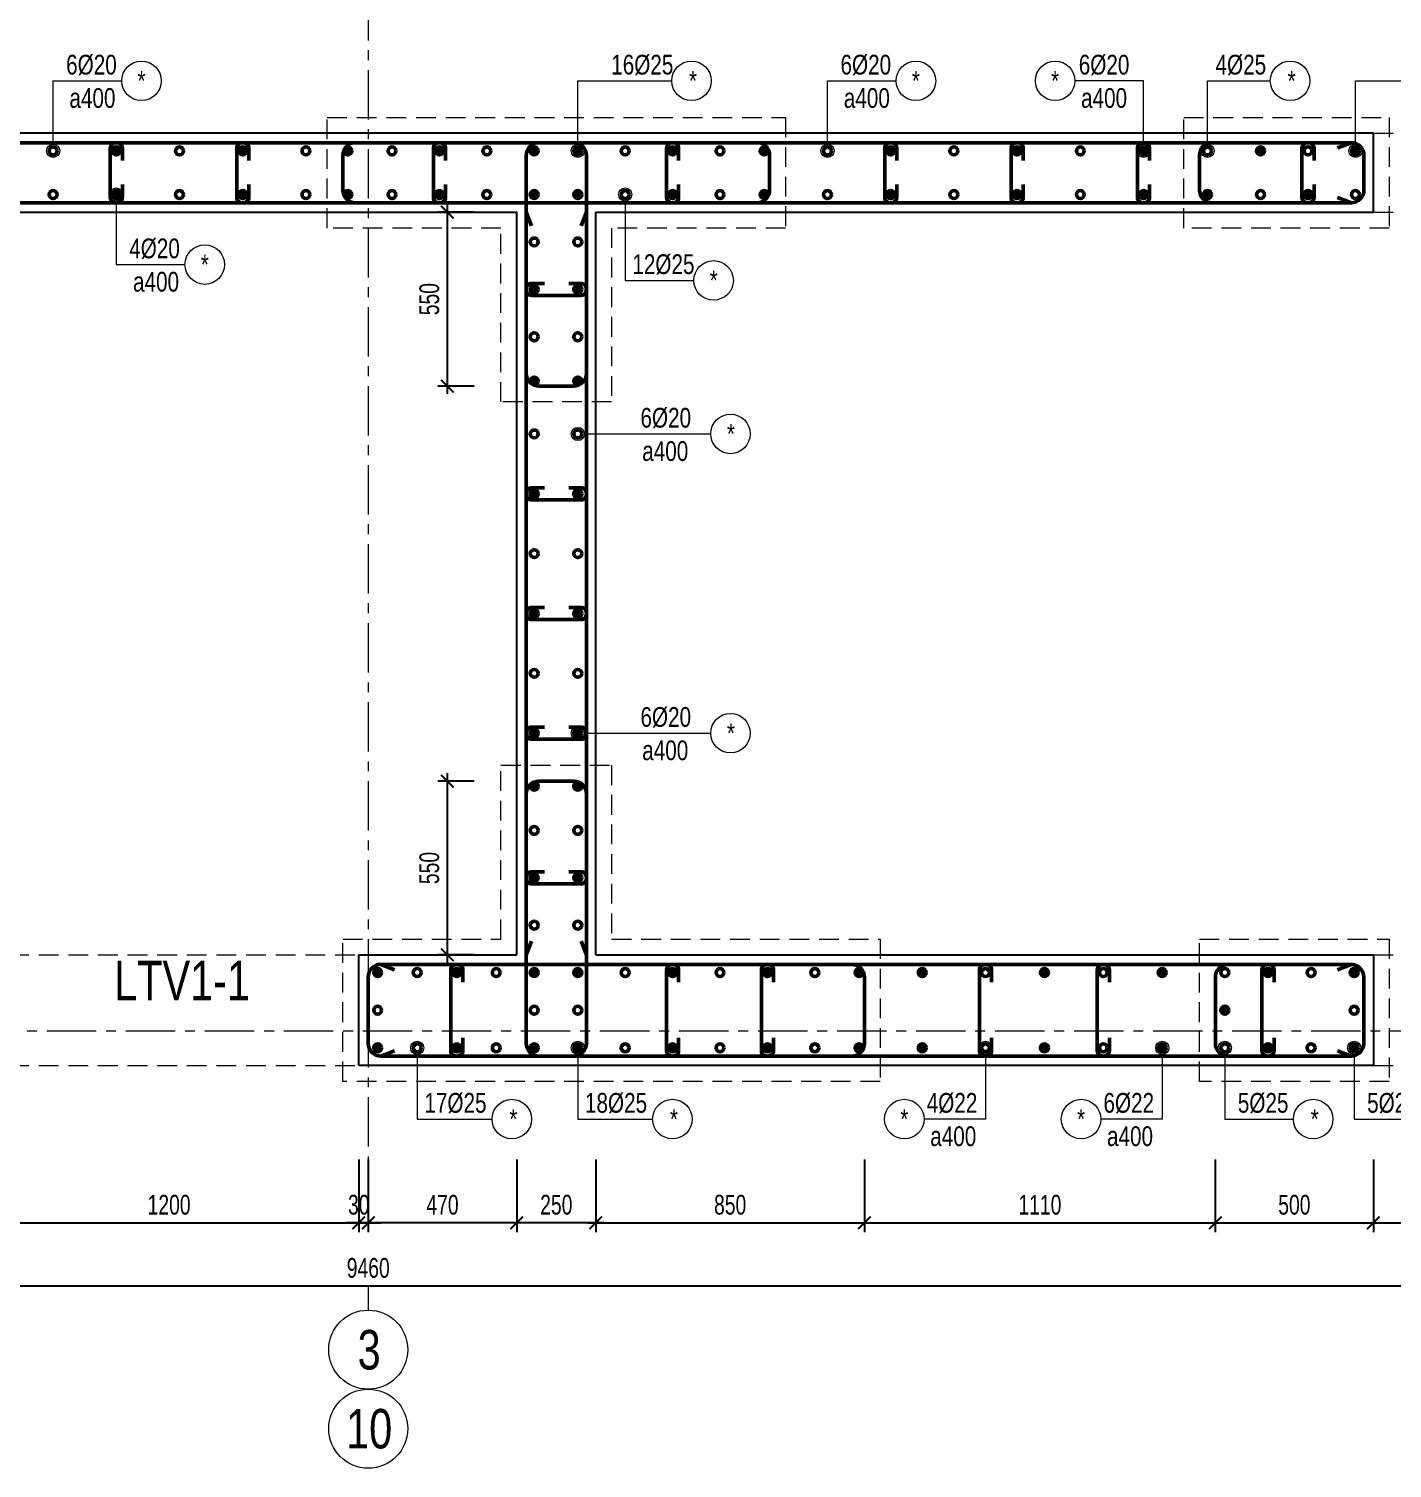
# Model space of a CAD drawing. Header units: millimetres. Extents: x -17374 to 181693, y -29783 to 15580.
# Drawn here: x 120272 to 124585, y 7703 to 12258 of the extents above; entities that cross this region are included whole.
import ezdxf
from ezdxf.enums import TextEntityAlignment as Align

# ---------------------------------------------------------------- set-up
doc = ezdxf.new("R2010")
doc.units = ezdxf.units.MM
doc.header["$LTSCALE"] = 250
doc.header["$MEASUREMENT"] = 0
for name, pattern in [('CENTER', [2, 1.25, -0.25, 0.25, -0.25]), ('CENTER2', [1.125, 0.75, -0.125, 0.125, -0.125]), ('HIDDEN', [0.375, 0.25, -0.125])]:
    doc.linetypes.add(name, pattern=pattern)
for name, color, linetype, lineweight in [('CDC.01.AXIS', 160, 'CENTER2', 13), ('CDC.02.DIM', 1, 'Continuous', 18), ('CDC.03.BORDER', 3, 'Continuous', 25), ('CDC.04.HIDDEN', 8, 'HIDDEN', 15), ('CDC.05.STEEL', 4, 'Continuous', 50), ('CDC.06.TEXT', 2, 'Continuous', 18), ('CDC.11.NOTE', 8, 'Continuous', 18), ('CDC.14.STEELNUM', 9, 'Continuous', 18), ('STEEL_NODE', 6, 'Continuous', 50)]:
    doc.layers.add(name, color=color, linetype=linetype, lineweight=lineweight)
doc.styles.add('KC_SMTEXT', font='arial.ttf', dxfattribs={"width": 0.7})
doc.styles.add('KCS_BIGTEXT', font='arial.ttf', dxfattribs={"width": 0.75})
doc.styles.add('KCS_SMTEXT', font='arial.ttf', dxfattribs={"width": 0.7})
doc.dimstyles.new('KCS_DIM25', dxfattribs={"dimscale": 25, "dimtxt": 2.5, "dimasz": 1.6, "dimexe": 1.2, "dimexo": 0, "dimgap": 1, "dimtad": 1, "dimdec": 0, "dimzin": 0, "dimdsep": 46, "dimtxsty": 'KCS_SMTEXT', "dimblk": 'ARCHTICK', "dimcen": 0, "dimdle": 1, "dimclrd": 1, "dimclre": 1, "dimclrt": 2, "dimadec": 0, "dimazin": 0, "dimtfac": 1, "dimtdec": 0, "dimtix": 1, "dimtmove": 2, "dimatfit": 3, "dimfxl": 1, "dimtolj": 1, "dimtzin": 0, "dimarcsym": 0})

# ---------------------------------------------------------------- blocks, each defined once
blk = doc.blocks.new('_ArchTick')
at = {"color": 0, "linetype": 'ByBlock', "const_width": 0.15}
blk.add_lwpolyline([(-0.5, -0.5), (0.5, 0.5)], dxfattribs=at)
blk = doc.blocks.new('*D557')
at = {"layer": 'CDC.02.DIM', "color": 1, "lineweight": -2, "transparency": 16777216}
for p, q in [((116615.6, 8679.6), (116615.6, 8249.6)), ((126075.6, 8679.6), (126075.6, 8249.6)), ((126100.6, 8279.6), (116590.6, 8279.6))]:
    blk.add_line(p, q, dxfattribs=at)
at = {"layer": 'Defpoints', "color": 0, "transparency": 16777216}
for p in [(116615.6, 8679.6), (126075.6, 8679.6), (116615.6, 8279.6)]:
    blk.add_point(p, dxfattribs=at)
at = {"layer": 'CDC.02.DIM', "color": 1, "lineweight": -2, "transparency": 16777216, "xscale": 40, "yscale": 40, "zscale": 40, "rotation": 180}
blk.add_blockref('_ArchTick', (116615.6, 8279.6), dxfattribs=at)
at = {"layer": 'CDC.02.DIM', "color": 1, "lineweight": -2, "transparency": 16777216, "xscale": 40, "yscale": 40, "zscale": 40}
blk.add_blockref('_ArchTick', (126075.6, 8279.6), dxfattribs=at)
at = {"layer": 'CDC.02.DIM', "color": 2, "transparency": 16777216, "insert": (121345.6, 8336.6), "char_height": 62.5, "attachment_point": 5, "style": 'KCS_SMTEXT'}
blk.add_mtext('\\A1;9460', dxfattribs=at)
blk = doc.blocks.new('*D564')
at = {"layer": 'CDC.02.DIM', "color": 1, "lineweight": -2, "transparency": 16777216}
for p, q in [((120115.6, 8679.6), (120115.6, 8449.6)), ((121315.6, 8679.6), (121315.6, 8449.6)), ((120090.6, 8479.6), (121340.6, 8479.6))]:
    blk.add_line(p, q, dxfattribs=at)
at = {"layer": 'Defpoints', "color": 0, "transparency": 16777216}
for p in [(120115.6, 8679.6), (121315.6, 8679.6), (121315.6, 8479.6)]:
    blk.add_point(p, dxfattribs=at)
at = {"layer": 'CDC.02.DIM', "color": 1, "lineweight": -2, "transparency": 16777216, "xscale": 40, "yscale": 40, "zscale": 40, "rotation": 180}
blk.add_blockref('_ArchTick', (120115.6, 8479.6), dxfattribs=at)
at = {"layer": 'CDC.02.DIM', "color": 1, "lineweight": -2, "transparency": 16777216, "xscale": 40, "yscale": 40, "zscale": 40}
blk.add_blockref('_ArchTick', (121315.6, 8479.6), dxfattribs=at)
at = {"layer": 'CDC.02.DIM', "color": 2, "transparency": 16777216, "insert": (120715.6, 8536.5), "char_height": 62.5, "attachment_point": 5, "style": 'KCS_SMTEXT'}
blk.add_mtext('\\A1;1200', dxfattribs=at)
blk = doc.blocks.new('*D565')
at = {"layer": 'CDC.02.DIM', "color": 1, "lineweight": -2, "transparency": 16777216}
for p, q in [((122915.6, 8679.6), (122915.6, 8449.6)), ((124025.6, 8679.6), (124025.6, 8449.6)), ((122890.6, 8479.6), (124050.6, 8479.6))]:
    blk.add_line(p, q, dxfattribs=at)
at = {"layer": 'Defpoints', "color": 0, "transparency": 16777216}
for p in [(122915.6, 8679.6), (124025.6, 8679.6), (124025.6, 8479.6)]:
    blk.add_point(p, dxfattribs=at)
at = {"layer": 'CDC.02.DIM', "color": 1, "lineweight": -2, "transparency": 16777216, "xscale": 40, "yscale": 40, "zscale": 40, "rotation": 180}
blk.add_blockref('_ArchTick', (122915.6, 8479.6), dxfattribs=at)
at = {"layer": 'CDC.02.DIM', "color": 1, "lineweight": -2, "transparency": 16777216, "xscale": 40, "yscale": 40, "zscale": 40}
blk.add_blockref('_ArchTick', (124025.6, 8479.6), dxfattribs=at)
at = {"layer": 'CDC.02.DIM', "color": 2, "transparency": 16777216, "insert": (123470.6, 8536.5), "char_height": 62.5, "attachment_point": 5, "style": 'KCS_SMTEXT'}
blk.add_mtext('\\A1;1110', dxfattribs=at)
blk = doc.blocks.new('*D566')
at = {"layer": 'CDC.02.DIM', "color": 1, "lineweight": -2, "transparency": 16777216}
for p, q in [((124025.6, 8679.6), (124025.6, 8449.6)), ((124525.6, 8679.6), (124525.6, 8449.6)), ((124000.6, 8479.6), (124550.6, 8479.6))]:
    blk.add_line(p, q, dxfattribs=at)
at = {"layer": 'Defpoints', "color": 0, "transparency": 16777216}
for p in [(124025.6, 8679.6), (124525.6, 8679.6), (124525.6, 8479.6)]:
    blk.add_point(p, dxfattribs=at)
at = {"layer": 'CDC.02.DIM', "color": 1, "lineweight": -2, "transparency": 16777216, "xscale": 40, "yscale": 40, "zscale": 40, "rotation": 180}
blk.add_blockref('_ArchTick', (124025.6, 8479.6), dxfattribs=at)
at = {"layer": 'CDC.02.DIM', "color": 1, "lineweight": -2, "transparency": 16777216, "xscale": 40, "yscale": 40, "zscale": 40}
blk.add_blockref('_ArchTick', (124525.6, 8479.6), dxfattribs=at)
at = {"layer": 'CDC.02.DIM', "color": 2, "transparency": 16777216, "insert": (124275.6, 8536.5), "char_height": 62.5, "attachment_point": 5, "style": 'KCS_SMTEXT'}
blk.add_mtext('\\A1;500', dxfattribs=at)
blk = doc.blocks.new('*D567')
at = {"layer": 'CDC.02.DIM', "color": 1, "lineweight": -2, "transparency": 16777216}
for p, q in [((124525.6, 8679.6), (124525.6, 8449.6)), ((125525.6, 8679.6), (125525.6, 8449.6)), ((124500.6, 8479.6), (125550.6, 8479.6))]:
    blk.add_line(p, q, dxfattribs=at)
at = {"layer": 'Defpoints', "color": 0, "transparency": 16777216}
for p in [(124525.6, 8679.6), (125525.6, 8679.6), (125525.6, 8479.6)]:
    blk.add_point(p, dxfattribs=at)
at = {"layer": 'CDC.02.DIM', "color": 1, "lineweight": -2, "transparency": 16777216, "xscale": 40, "yscale": 40, "zscale": 40, "rotation": 180}
blk.add_blockref('_ArchTick', (124525.6, 8479.6), dxfattribs=at)
at = {"layer": 'CDC.02.DIM', "color": 1, "lineweight": -2, "transparency": 16777216, "xscale": 40, "yscale": 40, "zscale": 40}
blk.add_blockref('_ArchTick', (125525.6, 8479.6), dxfattribs=at)
at = {"layer": 'CDC.02.DIM', "color": 2, "transparency": 16777216, "insert": (125025.6, 8536.5), "char_height": 62.5, "attachment_point": 5, "style": 'KCS_SMTEXT'}
blk.add_mtext('\\A1;1000', dxfattribs=at)
blk = doc.blocks.new('*D570')
at = {"layer": 'CDC.02.DIM', "color": 1, "lineweight": -2, "transparency": 16777216}
for p, q in [((121815.6, 8679.6), (121815.6, 8449.6)), ((122065.6, 8679.6), (122065.6, 8449.6)), ((122090.6, 8479.6), (121790.6, 8479.6))]:
    blk.add_line(p, q, dxfattribs=at)
at = {"layer": 'Defpoints', "color": 0, "transparency": 16777216}
for p in [(121815.6, 8679.6), (122065.6, 8679.6), (121815.6, 8479.6)]:
    blk.add_point(p, dxfattribs=at)
at = {"layer": 'CDC.02.DIM', "color": 1, "lineweight": -2, "transparency": 16777216, "xscale": 40, "yscale": 40, "zscale": 40, "rotation": 180}
blk.add_blockref('_ArchTick', (121815.6, 8479.6), dxfattribs=at)
at = {"layer": 'CDC.02.DIM', "color": 1, "lineweight": -2, "transparency": 16777216, "xscale": 40, "yscale": 40, "zscale": 40}
blk.add_blockref('_ArchTick', (122065.6, 8479.6), dxfattribs=at)
at = {"layer": 'CDC.02.DIM', "color": 2, "transparency": 16777216, "insert": (121940.6, 8536.5), "char_height": 62.5, "attachment_point": 5, "style": 'KCS_SMTEXT'}
blk.add_mtext('\\A1;250', dxfattribs=at)
blk = doc.blocks.new('*D571')
at = {"layer": 'CDC.02.DIM', "color": 1, "lineweight": -2, "transparency": 16777216}
for p, q in [((121345.6, 8679.6), (121345.6, 8449.6)), ((121815.6, 8679.6), (121815.6, 8449.6)), ((121840.6, 8479.6), (121320.6, 8479.6))]:
    blk.add_line(p, q, dxfattribs=at)
at = {"layer": 'Defpoints', "color": 0, "transparency": 16777216}
for p in [(121345.6, 8679.6), (121815.6, 8679.6), (121345.6, 8479.6)]:
    blk.add_point(p, dxfattribs=at)
at = {"layer": 'CDC.02.DIM', "color": 1, "lineweight": -2, "transparency": 16777216, "xscale": 40, "yscale": 40, "zscale": 40, "rotation": 180}
blk.add_blockref('_ArchTick', (121345.6, 8479.6), dxfattribs=at)
at = {"layer": 'CDC.02.DIM', "color": 1, "lineweight": -2, "transparency": 16777216, "xscale": 40, "yscale": 40, "zscale": 40}
blk.add_blockref('_ArchTick', (121815.6, 8479.6), dxfattribs=at)
at = {"layer": 'CDC.02.DIM', "color": 2, "transparency": 16777216, "insert": (121580.6, 8536.5), "char_height": 62.5, "attachment_point": 5, "style": 'KCS_SMTEXT'}
blk.add_mtext('\\A1;470', dxfattribs=at)
blk = doc.blocks.new('*D572')
at = {"layer": 'CDC.02.DIM', "color": 1, "lineweight": -2, "transparency": 16777216}
for p, q in [((121315.6, 8679.6), (121315.6, 8449.6)), ((121345.6, 8679.6), (121345.6, 8449.6)), ((121315.6, 8479.6), (121275.6, 8479.6)), ((121345.6, 8479.6), (121315.6, 8479.6)), ((121345.6, 8479.6), (121385.6, 8479.6))]:
    blk.add_line(p, q, dxfattribs=at)
at = {"layer": 'Defpoints', "color": 0, "transparency": 16777216}
for p in [(121315.6, 8679.6), (121345.6, 8679.6), (121315.6, 8479.6)]:
    blk.add_point(p, dxfattribs=at)
at = {"layer": 'CDC.02.DIM', "color": 1, "lineweight": -2, "transparency": 16777216, "xscale": 40, "yscale": 40, "zscale": 40}
blk.add_blockref('_ArchTick', (121315.6, 8479.6), dxfattribs=at)
at = {"layer": 'CDC.02.DIM', "color": 1, "lineweight": -2, "transparency": 16777216, "xscale": 40, "yscale": 40, "zscale": 40, "rotation": 180}
blk.add_blockref('_ArchTick', (121345.6, 8479.6), dxfattribs=at)
at = {"layer": 'CDC.02.DIM', "color": 2, "transparency": 16777216, "insert": (121315.6, 8536.5), "char_height": 62.5, "attachment_point": 5, "style": 'KCS_SMTEXT'}
blk.add_mtext('\\A1;30', dxfattribs=at)
blk = doc.blocks.new('*D545')
at = {"layer": 'CDC.02.DIM', "color": 1, "lineweight": -2, "transparency": 16777216}
for p, q in [((121595.9, 9302.3), (121595.9, 9902.3)), ((121680.7, 9877.3), (121565.9, 9877.3)), ((121680.7, 9327.3), (121565.9, 9327.3))]:
    blk.add_line(p, q, dxfattribs=at)
at = {"layer": 'Defpoints', "color": 0, "transparency": 16777216}
for p in [(121595.9, 9877.3), (121680.7, 9877.3), (121680.7, 9327.3)]:
    blk.add_point(p, dxfattribs=at)
at = {"layer": 'CDC.02.DIM', "color": 1, "lineweight": -2, "transparency": 16777216, "xscale": 40, "yscale": 40, "zscale": 40}
for p, rotation in [((121595.9, 9877.3), 90), ((121595.9, 9327.3), 270)]:
    blk.add_blockref('_ArchTick', p, dxfattribs=dict(at, rotation=rotation))
at = {"layer": 'CDC.02.DIM', "color": 2, "transparency": 16777216, "insert": (121539, 9602.3), "char_height": 62.5, "attachment_point": 5, "rotation": 90, "style": 'KCS_SMTEXT'}
blk.add_mtext('\\A1;550', dxfattribs=at)
blk = doc.blocks.new('*D546')
at = {"layer": 'CDC.02.DIM', "color": 1, "lineweight": -2, "transparency": 16777216}
for p, q in [((121680.7, 11677.3), (121565.9, 11677.3)), ((121595.9, 11102.3), (121595.9, 11702.3)), ((121680.7, 11127.3), (121565.9, 11127.3))]:
    blk.add_line(p, q, dxfattribs=at)
at = {"layer": 'Defpoints', "color": 0, "transparency": 16777216}
for p in [(121595.9, 11677.3), (121680.7, 11677.3), (121680.7, 11127.3)]:
    blk.add_point(p, dxfattribs=at)
at = {"layer": 'CDC.02.DIM', "color": 1, "lineweight": -2, "transparency": 16777216, "xscale": 40, "yscale": 40, "zscale": 40}
for p, rotation in [((121595.9, 11677.3), 90), ((121595.9, 11127.3), 270)]:
    blk.add_blockref('_ArchTick', p, dxfattribs=dict(at, rotation=rotation))
at = {"layer": 'CDC.02.DIM', "color": 2, "transparency": 16777216, "insert": (121539, 11402.3), "char_height": 62.5, "attachment_point": 5, "rotation": 90, "style": 'KCS_SMTEXT'}
blk.add_mtext('\\A1;550', dxfattribs=at)
blk = doc.blocks.new('*D531')
at = {"layer": 'CDC.02.DIM', "color": 1, "lineweight": -2, "transparency": 16777216}
for p, q in [((122065.6, 8679.6), (122065.6, 8449.6)), ((122915.6, 8679.6), (122915.6, 8449.6)), ((122040.6, 8479.6), (122940.6, 8479.6))]:
    blk.add_line(p, q, dxfattribs=at)
at = {"layer": 'Defpoints', "color": 0, "transparency": 16777216}
for p in [(122065.6, 8679.6), (122915.6, 8679.6), (122915.6, 8479.6)]:
    blk.add_point(p, dxfattribs=at)
at = {"layer": 'CDC.02.DIM', "color": 1, "lineweight": -2, "transparency": 16777216, "xscale": 40, "yscale": 40, "zscale": 40, "rotation": 180}
blk.add_blockref('_ArchTick', (122065.6, 8479.6), dxfattribs=at)
at = {"layer": 'CDC.02.DIM', "color": 1, "lineweight": -2, "transparency": 16777216, "xscale": 40, "yscale": 40, "zscale": 40}
blk.add_blockref('_ArchTick', (122915.6, 8479.6), dxfattribs=at)
at = {"layer": 'CDC.02.DIM', "color": 2, "transparency": 16777216, "insert": (122490.6, 8536.5), "char_height": 62.5, "attachment_point": 5, "style": 'KCS_SMTEXT'}
blk.add_mtext('\\A1;850', dxfattribs=at)

msp = doc.modelspace()

# ---------------------------------------------------------------- hatches: boundary and pattern name
at = {"layer": 'STEEL_NODE'}
h = msp.add_hatch(color=1, dxfattribs=at)
h.dxf.hatch_style = 1
h.paths.add_polyline_path([(120536.03, 11871.4, -1), (120561.03, 11871.4, -1)])
h = msp.add_hatch(color=1, dxfattribs=at)
h.dxf.hatch_style = 1
h.paths.add_polyline_path([(120936.03, 11871.4, -1), (120961.03, 11871.4, -1)])
h = msp.add_hatch(color=1, dxfattribs=at)
h.dxf.hatch_style = 1
h.paths.add_polyline_path([(121268.32, 11871.4, -1), (121293.32, 11871.4, -1)])
h = msp.add_hatch(color=1, dxfattribs=at)
h.dxf.hatch_style = 1
h.paths.add_polyline_path([(121558.32, 11871.4, -1), (121583.32, 11871.4, -1)])
h = msp.add_hatch(color=1, dxfattribs=at)
h.dxf.hatch_style = 1
h.paths.add_polyline_path([(121858.32, 11871.4, -1), (121883.32, 11871.4, -1)])
h = msp.add_hatch(color=1, dxfattribs=at)
h.dxf.hatch_style = 1
h.paths.add_polyline_path([(122021.03, 11871.4, 1), (121996.03, 11871.4, 1)])
h = msp.add_hatch(color=1, dxfattribs=at)
h.dxf.hatch_style = 1
h.paths.add_polyline_path([(122321.03, 11871.4, -1), (122296.03, 11871.4, -1)])
h = msp.add_hatch(color=1, dxfattribs=at)
h.dxf.hatch_style = 1
h.paths.add_polyline_path([(122611.03, 11871.4, -1), (122586.03, 11871.4, -1)])
h = msp.add_hatch(color=1, dxfattribs=at)
h.dxf.hatch_style = 1
h.paths.add_polyline_path([(123011.03, 11871.4, -1), (122986.03, 11871.4, -1)])
h = msp.add_hatch(color=1, dxfattribs=at)
h.dxf.hatch_style = 1
h.paths.add_polyline_path([(123411.03, 11871.4, -1), (123386.03, 11871.4, -1)])
h = msp.add_hatch(color=1, dxfattribs=at)
h.dxf.hatch_style = 1
h.paths.add_polyline_path([(123811.03, 11871.4, -1), (123786.03, 11871.4, -1)])
h = msp.add_hatch(color=1, dxfattribs=at)
h.dxf.hatch_style = 1
h.paths.add_polyline_path([(124181.37, 11871.4, 1), (124156.37, 11871.4, 1)])
h = msp.add_hatch(color=1, dxfattribs=at)
h.dxf.hatch_style = 1
h.paths.add_polyline_path([(124481.37, 11871.4, 1), (124456.37, 11871.4, 1)])
h = msp.add_hatch(color=1, dxfattribs=at)
h.dxf.hatch_style = 1
h.paths.add_polyline_path([(120561.03, 11733.23, -1), (120536.03, 11733.23, -1)])
h = msp.add_hatch(color=1, dxfattribs=at)
h.dxf.hatch_style = 1
h.paths.add_polyline_path([(120961.03, 11733.23, -1), (120936.03, 11733.23, -1)])
h = msp.add_hatch(color=1, dxfattribs=at)
h.dxf.hatch_style = 1
h.paths.add_polyline_path([(121293.32, 11733.23, -1), (121268.32, 11733.23, -1)])
h = msp.add_hatch(color=1, dxfattribs=at)
h.dxf.hatch_style = 1
h.paths.add_polyline_path([(121583.32, 11733.23, -1), (121558.32, 11733.23, -1)])
h = msp.add_hatch(color=1, dxfattribs=at)
h.dxf.hatch_style = 1
h.paths.add_polyline_path([(121883.32, 11733.23, -1), (121858.32, 11733.23, -1)])
h = msp.add_hatch(color=1, dxfattribs=at)
h.dxf.hatch_style = 1
h.paths.add_polyline_path([(121996.03, 11733.23, 1), (122021.03, 11733.23, 1)])
h = msp.add_hatch(color=1, dxfattribs=at)
h.dxf.hatch_style = 1
h.paths.add_polyline_path([(122321.03, 11733.23, -1), (122296.03, 11733.23, -1)])
h = msp.add_hatch(color=1, dxfattribs=at)
h.dxf.hatch_style = 1
h.paths.add_polyline_path([(122611.03, 11733.23, -1), (122586.03, 11733.23, -1)])
h = msp.add_hatch(color=1, dxfattribs=at)
h.dxf.hatch_style = 1
h.paths.add_polyline_path([(123011.03, 11733.23, -1), (122986.03, 11733.23, -1)])
h = msp.add_hatch(color=1, dxfattribs=at)
h.dxf.hatch_style = 1
h.paths.add_polyline_path([(123411.03, 11733.23, -1), (123386.03, 11733.23, -1)])
h = msp.add_hatch(color=1, dxfattribs=at)
h.dxf.hatch_style = 1
h.paths.add_polyline_path([(123811.03, 11733.23, -1), (123786.03, 11733.23, -1)])
h = msp.add_hatch(color=1, dxfattribs=at)
h.dxf.hatch_style = 1
h.paths.add_polyline_path([(124013.32, 11733.23, -1), (123988.32, 11733.23, -1)])
h = msp.add_hatch(color=1, dxfattribs=at)
h.dxf.hatch_style = 1
h.paths.add_polyline_path([(124306.37, 11733.23, 1), (124331.37, 11733.23, 1)])
h = msp.add_hatch(color=1, dxfattribs=at)
h.dxf.hatch_style = 1
h.paths.add_polyline_path([(121883.32, 11433.23, -1), (121858.32, 11433.23, -1)])
h = msp.add_hatch(color=1, dxfattribs=at)
h.dxf.hatch_style = 1
h.paths.add_polyline_path([(121996.03, 11433.23, 1), (122021.03, 11433.23, 1)])
h = msp.add_hatch(color=1, dxfattribs=at)
h.dxf.hatch_style = 1
h.paths.add_polyline_path([(121883.32, 11143.23, -1), (121858.32, 11143.23, -1)])
h = msp.add_hatch(color=1, dxfattribs=at)
h.dxf.hatch_style = 1
h.paths.add_polyline_path([(121996.03, 11143.23, 1), (122021.03, 11143.23, 1)])
h = msp.add_hatch(color=1, dxfattribs=at)
h.dxf.hatch_style = 1
h.paths.add_polyline_path([(121883.32, 10786.37, -1), (121858.32, 10786.37, -1)])
h = msp.add_hatch(color=1, dxfattribs=at)
h.dxf.hatch_style = 1
h.paths.add_polyline_path([(121996.03, 10786.37, 1), (122021.03, 10786.37, 1)])
h = msp.add_hatch(color=1, dxfattribs=at)
h.dxf.hatch_style = 1
h.paths.add_polyline_path([(121883.32, 10407.63, -1), (121858.32, 10407.63, -1)])
h = msp.add_hatch(color=1, dxfattribs=at)
h.dxf.hatch_style = 1
h.paths.add_polyline_path([(121996.03, 10407.63, 1), (122021.03, 10407.63, 1)])
h = msp.add_hatch(color=1, dxfattribs=at)
h.dxf.hatch_style = 1
h.paths.add_polyline_path([(121883.32, 10028.89, -1), (121858.32, 10028.89, -1)])
h = msp.add_hatch(color=1, dxfattribs=at)
h.dxf.hatch_style = 1
h.paths.add_polyline_path([(121996.03, 10028.89, 1), (122021.03, 10028.89, 1)])
h = msp.add_hatch(color=1, dxfattribs=at)
h.dxf.hatch_style = 1
h.paths.add_polyline_path([(121883.32, 9861.4, -1), (121858.32, 9861.4, -1)])
h = msp.add_hatch(color=1, dxfattribs=at)
h.dxf.hatch_style = 1
h.paths.add_polyline_path([(121996.03, 9861.4, 1), (122021.03, 9861.4, 1)])
h = msp.add_hatch(color=1, dxfattribs=at)
h.dxf.hatch_style = 1
h.paths.add_polyline_path([(121883.32, 9571.4, -1), (121858.32, 9571.4, -1)])
h = msp.add_hatch(color=1, dxfattribs=at)
h.dxf.hatch_style = 1
h.paths.add_polyline_path([(121996.03, 9571.4, 1), (122021.03, 9571.4, 1)])
h = msp.add_hatch(color=1, dxfattribs=at)
h.dxf.hatch_style = 1
h.paths.add_polyline_path([(121387.98, 9271.4, 1), (121362.98, 9271.4, 1)])
h = msp.add_hatch(color=1, dxfattribs=at)
h.dxf.hatch_style = 1
h.paths.add_polyline_path([(121638.15, 9271.4, 1), (121613.15, 9271.4, 1)])
h = msp.add_hatch(color=1, dxfattribs=at)
h.dxf.hatch_style = 1
h.paths.add_polyline_path([(121883.32, 9271.4, 1), (121858.32, 9271.4, 1)])
h = msp.add_hatch(color=1, dxfattribs=at)
h.dxf.hatch_style = 1
h.paths.add_polyline_path([(121996.03, 9271.4, -1), (122021.03, 9271.4, -1)])
h = msp.add_hatch(color=1, dxfattribs=at)
h.dxf.hatch_style = 1
h.paths.add_polyline_path([(122296.03, 9271.4, -1), (122321.03, 9271.4, -1)])
h = msp.add_hatch(color=1, dxfattribs=at)
h.dxf.hatch_style = 1
h.paths.add_polyline_path([(122596.03, 9271.4, -1), (122621.03, 9271.4, -1)])
h = msp.add_hatch(color=1, dxfattribs=at)
h.dxf.hatch_style = 1
h.paths.add_polyline_path([(122886.03, 9271.4, -1), (122911.03, 9271.4, -1)])
h = msp.add_hatch(color=1, dxfattribs=at)
h.dxf.hatch_style = 1
h.paths.add_polyline_path([(123086.03, 9271.4, -1), (123111.03, 9271.4, -1)])
h = msp.add_hatch(color=1, dxfattribs=at)
h.dxf.hatch_style = 1
h.paths.add_polyline_path([(123472.43, 9271.4, -1), (123497.43, 9271.4, -1)])
h = msp.add_hatch(color=1, dxfattribs=at)
h.dxf.hatch_style = 1
h.paths.add_polyline_path([(123845.23, 9271.4, -1), (123870.23, 9271.4, -1)])
h = msp.add_hatch(color=1, dxfattribs=at)
h.dxf.hatch_style = 1
h.paths.add_polyline_path([(124179.69, 9271.4, -1), (124204.69, 9271.4, -1)])
h = msp.add_hatch(color=1, dxfattribs=at)
h.dxf.hatch_style = 1
h.paths.add_polyline_path([(124452.45, 9271.4, -1), (124477.45, 9271.4, -1)])
h = msp.add_hatch(color=1, dxfattribs=at)
h.dxf.hatch_style = 1
h.paths.add_polyline_path([(124043.31, 9152.31, 1), (124068.31, 9152.31, 1)])
h = msp.add_hatch(color=1, dxfattribs=at)
h.dxf.hatch_style = 1
h.paths.add_polyline_path([(121387.98, 9033.23, -1), (121362.98, 9033.23, -1)])
h = msp.add_hatch(color=1, dxfattribs=at)
h.dxf.hatch_style = 1
h.paths.add_polyline_path([(121362.98, 9033.23, 1), (121387.98, 9033.23, 1)])
h = msp.add_hatch(color=1, dxfattribs=at)
h.dxf.hatch_style = 1
h.paths.add_polyline_path([(121638.15, 9033.23, -1), (121613.15, 9033.23, -1)])
h = msp.add_hatch(color=1, dxfattribs=at)
h.dxf.hatch_style = 1
h.paths.add_polyline_path([(121883.32, 9033.23, -1), (121858.32, 9033.23, -1)])
h = msp.add_hatch(color=1, dxfattribs=at)
h.dxf.hatch_style = 1
h.paths.add_polyline_path([(121858.32, 9033.23, 1), (121883.32, 9033.23, 1)])
h = msp.add_hatch(color=1, dxfattribs=at)
h.dxf.hatch_style = 1
h.paths.add_polyline_path([(121996.03, 9033.23, 1), (122021.03, 9033.23, 1)])
h = msp.add_hatch(color=1, dxfattribs=at)
h.dxf.hatch_style = 1
h.paths.add_polyline_path([(122021.03, 9033.23, -1), (121996.03, 9033.23, -1)])
h = msp.add_hatch(color=1, dxfattribs=at)
h.dxf.hatch_style = 1
h.paths.add_polyline_path([(122321.03, 9033.23, -1), (122296.03, 9033.23, -1)])
h = msp.add_hatch(color=1, dxfattribs=at)
h.dxf.hatch_style = 1
h.paths.add_polyline_path([(122621.03, 9033.23, -1), (122596.03, 9033.23, -1)])
h = msp.add_hatch(color=1, dxfattribs=at)
h.dxf.hatch_style = 1
h.paths.add_polyline_path([(122911.03, 9033.23, -1), (122886.03, 9033.23, -1)])
h = msp.add_hatch(color=1, dxfattribs=at)
h.dxf.hatch_style = 1
h.paths.add_polyline_path([(123111.03, 9033.23, -1), (123086.03, 9033.23, -1)])
h = msp.add_hatch(color=1, dxfattribs=at)
h.dxf.hatch_style = 1
h.paths.add_polyline_path([(123497.43, 9033.23, -1), (123472.43, 9033.23, -1)])
h = msp.add_hatch(color=1, dxfattribs=at)
h.dxf.hatch_style = 1
h.paths.add_polyline_path([(123870.23, 9033.23, -1), (123845.23, 9033.23, -1)])
h = msp.add_hatch(color=1, dxfattribs=at)
h.dxf.hatch_style = 1
h.paths.add_polyline_path([(124179.69, 9033.23, 1), (124204.69, 9033.23, 1)])
h = msp.add_hatch(color=1, dxfattribs=at)
h.dxf.hatch_style = 1
h.paths.add_polyline_path([(124452.45, 9033.23, 1), (124477.45, 9033.23, 1)])
h = msp.add_hatch(color=1, dxfattribs=at)
h.dxf.hatch_style = 1
h.paths.add_polyline_path([(124477.45, 9033.23, -1), (124452.45, 9033.23, -1)])

# ---------------------------------------------------------------- linework, layer by layer
at = {"layer": 'CDC.01.AXIS', "linetype": 'CENTER', "ltscale": 0.5}
for p, q in [((121345.61, 12877.31), (121345.61, 8679.57)), ((116078.72, 9087.31), (126612.51, 9087.31))]:
    msp.add_line(p, q, dxfattribs=at)
at = {"layer": 'CDC.02.DIM'}
msp.add_line((121345.61, 8279.65), (121345.61, 8203.19), dxfattribs=at)
for centre in [(121345.61, 8078.19), (121345.61, 7828.19)]:
    msp.add_circle(centre, 125, dxfattribs=at)
at = {"layer": 'CDC.03.BORDER'}
for p, q in [((124525.61, 11927.31), (119615.61, 11927.31)), ((124525.61, 11677.31), (124525.61, 11927.31)), ((119615.61, 11677.31), (121815.61, 11677.31)), ((121815.61, 9327.31), (121815.61, 11677.31)), ((122065.61, 11677.31), (124525.61, 11677.31)), ((122065.61, 9327.31), (122065.61, 11677.31)), ((121315.61, 8977.31), (121315.61, 9327.31)), ((121315.61, 9327.31), (121815.61, 9327.31)), ((122065.61, 9327.31), (124525.61, 9327.31)), ((124525.61, 9327.31), (124525.61, 8977.31)), ((124525.61, 8977.31), (121315.61, 8977.31))]:
    msp.add_line(p, q, dxfattribs=at)
at = {"layer": 'CDC.04.HIDDEN'}
for p, q in [((124525.61, 11927.31), (125725.61, 11927.31)), ((124525.61, 11677.31), (125725.61, 11677.31)), ((120115.61, 9327.31), (121315.61, 9327.31)), ((124525.61, 9327.31), (125525.61, 9327.31)), ((120115.61, 8977.31), (121315.61, 8977.31)), ((124525.61, 8977.31), (125525.61, 8977.31))]:
    msp.add_line(p, q, dxfattribs=at)
for points in [[(122115.61, 11627.31), (122115.61, 11077.31), (121765.61, 11077.31), (121765.61, 11627.31), (121215.61, 11627.31), (121215.61, 11977.26), (122665.66, 11977.26), (122665.66, 11627.31), (122115.61, 11627.31)], [(124576.04, 11977.26), (124576.04, 11627.31), (123925.52, 11627.31), (123925.52, 11977.26)], [(122115.61, 9927.31), (122115.61, 9377.26), (122965.61, 9377.26), (122965.61, 8927.31), (121265.18, 8927.31), (121265.18, 9377.26), (121765.61, 9377.26), (121765.61, 9927.31), (122115.61, 9927.31)], [(124576.04, 9377.26), (124576.04, 8927.31), (123975.52, 8927.31), (123975.52, 9377.26)]]:
    msp.add_lwpolyline(points, close=True, dxfattribs=at)
at = {"layer": 'CDC.05.STEEL'}
for points in [[(119658.96, 11880.54), (119615.61, 11897.31), (124455.94, 11897.31), (124412.6, 11880.54)], [(119658.96, 11724.09), (119615.61, 11707.31), (124455.94, 11707.31), (124412.6, 11724.09)], [(121862.39, 11633.97), (121845.61, 11677.31), (121845.61, 9327.31), (121862.39, 9370.66)], [(122018.84, 11633.97), (122035.61, 11677.31), (122035.61, 9327.31), (122018.84, 9370.66)], [(121428.63, 9280.54), (121385.28, 9297.31), (124455.15, 9297.31), (124411.8, 9280.54)], [(121428.63, 9024.09), (121385.28, 9007.31), (124455.15, 9007.31), (124411.8, 9024.09)]]:
    msp.add_lwpolyline(points, dxfattribs=at)
for points in [[(120567.61, 11841.12), (120567.61, 11880.49, 0.4142136), (120551.35, 11896.74), (120545.71, 11896.74, 0.4142136), (120529.46, 11880.49), (120529.46, 11723.57, 0.4142136), (120545.71, 11707.31), (120551.35, 11707.31, 0.4142136), (120567.61, 11723.57), (120567.61, 11765.36)], [(120967.61, 11841.12), (120967.61, 11880.49, 0.4142136), (120951.35, 11896.74), (120945.71, 11896.74, 0.4142136), (120929.46, 11880.49), (120929.46, 11723.57, 0.4142136), (120945.71, 11707.31), (120951.35, 11707.31, 0.4142136), (120967.61, 11723.57), (120967.61, 11765.36)], [(121589.9, 11841.12), (121589.9, 11880.49, 0.4142136), (121573.64, 11896.74), (121568, 11896.74, 0.4142136), (121551.75, 11880.49), (121551.75, 11723.57, 0.4142136), (121568, 11707.31), (121573.64, 11707.31, 0.4142136), (121589.9, 11723.57), (121589.9, 11765.36)], [(122327.61, 11841.12), (122327.61, 11880.49, 0.4142136), (122311.35, 11896.74), (122305.71, 11896.74, 0.4142136), (122289.46, 11880.49), (122289.46, 11723.57, 0.4142136), (122305.71, 11707.31), (122311.35, 11707.31, 0.4142136), (122327.61, 11723.57), (122327.61, 11765.36)], [(123017.61, 11841.12), (123017.61, 11880.49, 0.4142136), (123001.35, 11896.74), (122995.71, 11896.74, 0.4142136), (122979.46, 11880.49), (122979.46, 11723.57, 0.4142136), (122995.71, 11707.31), (123001.35, 11707.31, 0.4142136), (123017.61, 11723.57), (123017.61, 11765.36)], [(123417.61, 11841.12), (123417.61, 11880.49, 0.4142136), (123401.35, 11896.74), (123395.71, 11896.74, 0.4142136), (123379.46, 11880.49), (123379.46, 11723.57, 0.4142136), (123395.71, 11707.31), (123401.35, 11707.31, 0.4142136), (123417.61, 11723.57), (123417.61, 11765.36)], [(123817.61, 11841.12), (123817.61, 11880.49, 0.4142136), (123801.35, 11896.74), (123795.71, 11896.74, 0.4142136), (123779.46, 11880.49), (123779.46, 11723.57, 0.4142136), (123795.71, 11707.31), (123801.35, 11707.31, 0.4142136), (123817.61, 11723.57), (123817.61, 11765.36)], [(124337.94, 11841.12), (124337.94, 11880.49, 0.4142136), (124321.69, 11896.74), (124316.04, 11896.74, 0.4142136), (124299.79, 11880.49), (124299.79, 11723.57, 0.4142136), (124316.04, 11707.31), (124321.69, 11707.31, 0.4142136), (124337.94, 11723.57), (124337.94, 11765.36)], [(121979.73, 11452.3), (122019.1, 11452.3, -0.4142136), (122035.36, 11436.05), (122035.36, 11430.4, -0.4142136), (122019.1, 11414.15), (121861.61, 11414.15, -0.4142136), (121845.36, 11430.4), (121845.36, 11436.05, -0.4142136), (121861.61, 11452.3), (121903.4, 11452.3)], [(121979.99, 10805.45), (122019.36, 10805.45, -0.4142136), (122035.61, 10789.19), (122035.61, 10783.55, -0.4142136), (122019.36, 10767.29), (121861.87, 10767.29, -0.4142136), (121845.61, 10783.55), (121845.61, 10789.19, -0.4142136), (121861.87, 10805.45), (121903.66, 10805.45)], [(121979.99, 10426.7), (122019.36, 10426.7, -0.4142136), (122035.61, 10410.45), (122035.61, 10404.81, -0.4142136), (122019.36, 10388.55), (121861.87, 10388.55, -0.4142136), (121845.61, 10404.81), (121845.61, 10410.45, -0.4142136), (121861.87, 10426.7), (121903.66, 10426.7)], [(121979.99, 10047.96), (122019.36, 10047.96, -0.4142136), (122035.61, 10031.71), (122035.61, 10026.07, -0.4142136), (122019.36, 10009.81), (121861.87, 10009.81, -0.4142136), (121845.61, 10026.07), (121845.61, 10031.71, -0.4142136), (121861.87, 10047.96), (121903.66, 10047.96)], [(121979.99, 9590.48), (122019.36, 9590.48, -0.4142136), (122035.61, 9574.22), (122035.61, 9568.58, -0.4142136), (122019.36, 9552.33), (121861.87, 9552.33, -0.4142136), (121845.61, 9568.58), (121845.61, 9574.22, -0.4142136), (121861.87, 9590.48), (121903.66, 9590.48)], [(121644.72, 9241.12), (121644.72, 9280.49, 0.4142136), (121628.47, 9296.74), (121622.82, 9296.74, 0.4142136), (121606.57, 9280.49), (121606.57, 9023.57, 0.4142136), (121622.82, 9007.31), (121628.47, 9007.31, 0.4142136), (121644.72, 9023.57), (121644.72, 9065.36)], [(122327.61, 9241.12), (122327.61, 9280.49, 0.4142136), (122311.35, 9296.74), (122305.71, 9296.74, 0.4142136), (122289.46, 9280.49), (122289.46, 9023.57, 0.4142136), (122305.71, 9007.31), (122311.35, 9007.31, 0.4142136), (122327.61, 9023.57), (122327.61, 9065.36)], [(122627.61, 9241.12), (122627.61, 9280.49, 0.4142136), (122611.35, 9296.74), (122605.71, 9296.74, 0.4142136), (122589.46, 9280.49), (122589.46, 9023.57, 0.4142136), (122605.71, 9007.31), (122611.35, 9007.31, 0.4142136), (122627.61, 9023.57), (122627.61, 9065.36)], [(123317.61, 9241.12), (123317.61, 9280.49, 0.4142136), (123301.35, 9296.74), (123295.71, 9296.74, 0.4142136), (123279.46, 9280.49), (123279.46, 9023.57, 0.4142136), (123295.71, 9007.31), (123301.35, 9007.31, 0.4142136), (123317.61, 9023.57), (123317.61, 9065.36)], [(123690.41, 9241.12), (123690.41, 9280.49, 0.4142136), (123674.15, 9296.74), (123668.51, 9296.74, 0.4142136), (123652.26, 9280.49), (123652.26, 9023.57, 0.4142136), (123668.51, 9007.31), (123674.15, 9007.31, 0.4142136), (123690.41, 9023.57), (123690.41, 9065.36)], [(124211.27, 9241.12), (124211.27, 9280.49, 0.4142136), (124195.01, 9296.74), (124189.37, 9296.74, 0.4142136), (124173.11, 9280.49), (124173.11, 9023.57, 0.4142136), (124189.37, 9007.31), (124195.01, 9007.31, 0.4142136), (124211.27, 9023.57), (124211.27, 9065.36)]]:
    msp.add_lwpolyline(points, format="xyb", dxfattribs=at)
for points in [[(122615.61, 11857.31, 0.4142136), (122575.61, 11897.31), (121305.61, 11897.31, 0.4142136), (121265.61, 11857.31), (121265.61, 11747.31, 0.4142136), (121305.61, 11707.31), (122575.61, 11707.31, 0.4142136), (122615.61, 11747.31)], [(121995.61, 11127.31, 0.4142136), (122035.61, 11167.31), (122035.61, 11857.31, 0.4142136), (121995.61, 11897.31), (121885.61, 11897.31, 0.4142136), (121845.61, 11857.31), (121845.61, 11167.31, 0.4142136), (121885.61, 11127.31)], [(123975.61, 11747.31, 0.4142136), (124015.61, 11707.31), (124455.94, 11707.31, 0.4142136), (124495.94, 11747.31), (124495.94, 11857.31, 0.4142136), (124455.94, 11897.31), (124015.61, 11897.31, 0.4142136), (123975.61, 11857.31)], [(121995.61, 9007.31, 0.4142136), (122035.61, 9047.31), (122035.61, 9837.31, 0.4142136), (121995.61, 9877.31), (121885.61, 9877.31, 0.4142136), (121845.61, 9837.31), (121845.61, 9047.31, 0.4142136), (121885.61, 9007.31)], [(121345.28, 9047.31, 0.4142136), (121385.28, 9007.31), (122875.61, 9007.31, 0.4142136), (122915.61, 9047.31), (122915.61, 9257.31, 0.4142136), (122875.61, 9297.31), (121385.28, 9297.31, 0.4142136), (121345.28, 9257.31)], [(124025.61, 9047.31, 0.4142136), (124065.61, 9007.31), (124455.15, 9007.31, 0.4142136), (124495.15, 9047.31), (124495.15, 9257.31, 0.4142136), (124455.15, 9297.31), (124065.61, 9297.31, 0.4142136), (124025.61, 9257.31)]]:
    msp.add_lwpolyline(points, format="xyb", close=True, dxfattribs=at)
at = {"layer": 'CDC.11.NOTE', "color": 1}
for p, q in [((122029.37, 10975.84), (122429.08, 10975.84)), ((122029.37, 10028.98), (122429.08, 10028.98))]:
    msp.add_line(p, q, dxfattribs=at)
for points in [[(120348.53, 11892.23), (120348.53, 12093), (120565.83, 12093)], [(122008.53, 11892.23), (122008.53, 12093), (122305.79, 12093)], [(122798.53, 11892.23), (122798.53, 12093), (123015.83, 12093)], [(123798.53, 11892.23), (123798.53, 12093), (123581.24, 12093)], [(124000.82, 11892.23), (124000.82, 12093), (124199.53, 12093)], [(124468.87, 11892.23), (124468.87, 12093), (124766.13, 12093)], [(120548.53, 11712.39), (120548.53, 11511.63), (120765.83, 11511.63)], [(122158.53, 11712.39), (122158.53, 11461.63), (122375.83, 11461.63)], [(121500.56, 9012.39), (121500.56, 8807.97), (121737.33, 8807.97)], [(122008.53, 9012.39), (122008.53, 8807.97), (122245.3, 8807.97)], [(123298.53, 9012.39), (123298.53, 8807.97), (123104.13, 8807.97)], [(123857.73, 9012.39), (123857.73, 8807.97), (123663.33, 8807.97)], [(124055.81, 9012.39), (124055.81, 8807.97), (124272.57, 8807.97)], [(124464.95, 9012.39), (124464.95, 8807.97), (124681.71, 8807.97)]]:
    msp.add_lwpolyline(points, dxfattribs=at)
for centre in [(120348.53, 11871.4), (122008.53, 11871.4), (122798.53, 11871.4), (123798.53, 11871.4), (124000.82, 11871.4), (124468.87, 11871.4), (120548.53, 11733.23), (122158.53, 11733.23), (122008.53, 10975.74), (122008.53, 10028.89), (121500.56, 9033.23), (122008.53, 9033.23), (123298.53, 9033.23), (123857.73, 9033.23), (124055.81, 9033.23), (124464.95, 9033.23)]:
    msp.add_circle(centre, 20.83, dxfattribs=at)
at = {"layer": 'CDC.14.STEELNUM'}
for centre in [(120628.33, 12093), (122368.29, 12093), (123078.33, 12093), (123518.74, 12093), (124262.03, 12093), (120828.33, 11511.63), (122438.33, 11461.63), (122491.58, 10975.84), (122491.58, 10028.98), (121799.83, 8807.97), (122307.8, 8807.97), (123041.63, 8807.97), (123600.83, 8807.97), (124335.07, 8807.97)]:
    msp.add_circle(centre, 62.5, dxfattribs=at)
at = {"layer": 'STEEL_NODE', "color": 3}
for centre in [(120348.53, 11871.4), (120548.53, 11871.4), (120748.53, 11871.4), (120948.53, 11871.4), (121148.53, 11871.4), (121280.82, 11871.4), (121420.82, 11871.4), (121570.82, 11871.4), (121720.82, 11871.4), (121870.82, 11871.4), (122008.53, 11871.4), (122158.53, 11871.4), (122308.53, 11871.4), (122458.53, 11871.4), (122598.53, 11871.4), (122798.53, 11871.4), (122998.53, 11871.4), (123198.53, 11871.4), (123398.53, 11871.4), (123598.53, 11871.4), (123798.53, 11871.4), (124000.82, 11871.4), (124168.87, 11871.4), (124318.87, 11871.4), (124468.87, 11871.4), (120348.53, 11733.23), (120548.53, 11733.23), (120748.53, 11733.23), (120948.53, 11733.23), (121148.53, 11733.23), (121280.82, 11733.23), (121420.82, 11733.23), (121570.82, 11733.23), (121720.82, 11733.23), (121870.82, 11733.23), (122008.53, 11733.23), (122158.53, 11733.23), (122308.53, 11733.23), (122458.53, 11733.23), (122598.53, 11733.23), (122798.53, 11733.23), (122998.53, 11733.23), (123198.53, 11733.23), (123398.53, 11733.23), (123598.53, 11733.23), (123798.53, 11733.23), (124000.82, 11733.23), (124168.87, 11733.23), (124318.87, 11733.23), (124468.87, 11733.23), (121870.82, 11583.23), (122008.53, 11583.23), (121870.82, 11433.23), (122008.53, 11433.23), (121870.82, 11283.23), (122008.53, 11283.23), (121870.82, 11143.23), (122008.53, 11143.23), (121870.82, 10975.74), (122008.53, 10975.74), (121870.82, 10786.37), (122008.53, 10786.37), (121870.82, 10597), (122008.53, 10597), (121870.82, 10407.63), (122008.53, 10407.63), (121870.82, 10218.26), (122008.53, 10218.26), (121870.82, 10028.89), (122008.53, 10028.89), (121870.82, 9861.4), (122008.53, 9861.4), (121870.82, 9721.4), (122008.53, 9721.4), (121870.82, 9571.4), (122008.53, 9571.4), (121870.82, 9421.4), (122008.53, 9421.4), (121375.48, 9271.4), (121500.56, 9271.4), (121625.65, 9271.4), (121750.73, 9271.4), (121870.82, 9271.4), (122008.53, 9271.4), (122158.53, 9271.4), (122308.53, 9271.4), (122458.53, 9271.4), (122608.53, 9271.4), (122758.53, 9271.4), (122898.53, 9271.4), (123098.53, 9271.4), (123298.53, 9271.4), (123484.93, 9271.4), (123671.33, 9271.4), (123857.73, 9271.4), (124055.81, 9271.4), (124192.19, 9271.4), (124328.57, 9271.4), (124464.95, 9271.4), (121375.48, 9152.31), (121375.48, 9152.31), (121870.82, 9152.31), (121870.82, 9152.31), (122008.53, 9152.31), (124055.81, 9152.31), (124055.81, 9152.31), (124464.95, 9152.31), (121375.48, 9033.23), (121375.48, 9033.23), (121500.56, 9033.23), (121625.65, 9033.23), (121750.73, 9033.23), (121870.82, 9033.23), (121870.82, 9033.23), (122008.53, 9033.23), (122008.53, 9033.23), (122158.53, 9033.23), (122308.53, 9033.23), (122458.53, 9033.23), (122608.53, 9033.23), (122758.53, 9033.23), (122898.53, 9033.23), (123098.53, 9033.23), (123298.53, 9033.23), (123484.93, 9033.23), (123671.33, 9033.23), (123857.73, 9033.23), (124055.81, 9033.23), (124055.81, 9033.23), (124192.19, 9033.23), (124328.57, 9033.23), (124464.95, 9033.23), (124464.95, 9033.23)]:
    msp.add_circle(centre, 12.5, dxfattribs=at)

# ---------------------------------------------------------------- texts
at = {"layer": 'CDC.02.DIM', "color": 4, "style": 'KCS_BIGTEXT', "text_generation_flag": 6, "width": 0.75}
for tag, p in [('3', (121348.54, 8078.19)), ('10', (121348.54, 7828.19))]:
    msp.add_attdef(tag, text='.', height=125, rotation=180, dxfattribs=at).set_placement(p, align=Align.MIDDLE)
at = {"layer": 'CDC.06.TEXT', "style": 'KC_SMTEXT', "width": 0.75}
for s, p in [('6%%C20', (120469.83, 12113)), ('16%%C25', (122212.61, 12113)), ('6%%C20', (122919.83, 12113)), ('6%%C20', (123673.59, 12113)), ('4%%C25', (124106.35, 12113)), ('a400', (120473.06, 12007.5)), ('a400', (122923.06, 12007.5)), ('a400', (123673.59, 12007.5)), ('4%%C20', (120669.48, 11531.63)), ('12%%C25', (122279.48, 11481.63)), ('a400', (120674.25, 11426.12)), ('6%%C20', (122286.91, 10995.84)), ('a400', (122285.2, 10890.33)), ('6%%C20', (122286.91, 10048.98)), ('a400', (122285.2, 9943.48)), ('17%%C25', (121621.57, 8827.97)), ('18%%C25', (122129.54, 8827.97)), ('4%%C22', (123192.54, 8827.97)), ('6%%C22', (123751.74, 8827.97)), ('5%%C25', (124176.82, 8827.97)), ('5%%C25', (124585.95, 8827.97)), ('a400', (123196.48, 8722.47)), ('a400', (123755.68, 8722.47))]:
    msp.add_text(s, height=62.5, dxfattribs=at).set_placement(p, align=Align.CENTER)
at = {"layer": 'CDC.06.TEXT', "color": 4, "style": 'KCS_SMTEXT', "width": 0.75}
msp.add_text('LTV1-1', height=125, dxfattribs=at).set_placement((120756.62, 9183.7), align=Align.CENTER)
at = {"layer": 'CDC.14.STEELNUM', "color": 2, "style": 'KC_SMTEXT', "width": 0.75}
for p in [(120628.23, 12093), (122373.19, 12093), (123078.23, 12093), (123518.74, 12093), (124266.93, 12093), (120828.58, 11511.63), (122438.58, 11461.63), (122493.12, 10975.84), (122493.12, 10028.98), (121804.72, 8807.97), (122312.69, 8807.97), (123041.63, 8807.97), (123600.83, 8807.97), (124339.97, 8807.97)]:
    msp.add_text('*', height=62.5, dxfattribs=at).set_placement(p, align=Align.MIDDLE_CENTER)

# ---------------------------------------------------------------- dimensions: what is measured, and where the dimension line sits
at = {"layer": 'CDC.02.DIM'}
for base, p1, p2, angle, picture, middle in [((121595.89, 11677.31), (121680.71, 11127.31), (121680.71, 11677.31), 90, '*D546', (121538.98, 11402.31)), ((121595.89, 9877.31), (121680.71, 9327.31), (121680.71, 9877.31), 90, '*D545', (121538.98, 9602.31)), ((116615.61, 8279.65), (126075.61, 8679.57), (116615.61, 8679.57), 180, '*D557', (121345.61, 8336.56))]:
    dim = msp.add_linear_dim(base=base, p1=p1, p2=p2, angle=angle, dimstyle='KCS_DIM25', dxfattribs=at)
    dim.commit()
    dim.dimension.update_dxf_attribs({"geometry": picture, "text_midpoint": middle})
for base, p1, p2, picture, middle in [((121315.61, 8479.57), (120115.61, 8679.57), (121315.61, 8679.57), '*D564', (120715.61, 8536.48)), ((121345.61, 8479.57), (121815.61, 8679.57), (121345.61, 8679.57), '*D571', (121580.61, 8536.48)), ((121815.61, 8479.57), (122065.61, 8679.57), (121815.61, 8679.57), '*D570', (121940.61, 8536.48)), ((122915.61, 8479.57), (122065.61, 8679.57), (122915.61, 8679.57), '*D531', (122490.61, 8536.48)), ((124025.61, 8479.57), (122915.61, 8679.57), (124025.61, 8679.57), '*D565', (123470.61, 8536.48)), ((124525.61, 8479.57), (124025.61, 8679.57), (124525.61, 8679.57), '*D566', (124275.61, 8536.48)), ((125525.61, 8479.57), (124525.61, 8679.57), (125525.61, 8679.57), '*D567', (125025.61, 8536.48))]:
    dim = msp.add_linear_dim(base=base, p1=p1, p2=p2, dimstyle='KCS_DIM25', dxfattribs=at)
    dim.commit()
    dim.dimension.update_dxf_attribs({"geometry": picture, "text_midpoint": middle})
dim = msp.add_linear_dim(base=(121315.61, 8479.57), p1=(121345.61, 8679.57), p2=(121315.61, 8679.57), dimstyle='KCS_DIM25', dxfattribs=at)
dim.commit()
dim.dimension.update_dxf_attribs({"geometry": '*D572', "text_midpoint": (121315.61, 8536.5), "dimtype": 160})

doc.saveas('drawing.dxf')
